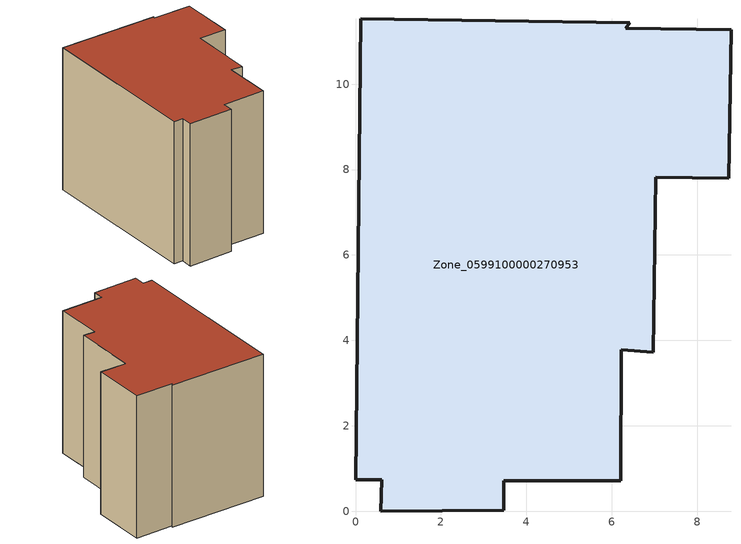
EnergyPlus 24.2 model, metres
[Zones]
Zone_0599100000270953
 floor ground (C_G): 7.03,7.82 6.97,3.72 6.22,3.78 6.21,0.71 3.47,0.71 3.47,0.02 0.59,0 0.61,0.74 0,0.74 0.12,11.53 6.42,11.43 6.33,11.31 8.79,11.27 8.74,7.8 z0
 wall outside (C_F): 3.47,0.02 3.47,0.71 6.21,0.71 6.22,3.78 6.97,3.72 7.03,7.82 8.74,7.8 8.79,11.27 6.33,11.31 6.42,11.43 0.12,11.53 0,0.74 0.61,0.74 0.59,0 3.47,0.02 z0:9.13
 roof outside (C_R): 8.74,7.8 8.79,11.27 6.33,11.31 6.42,11.43 0.12,11.53 0,0.74 0.61,0.74 0.59,0 3.47,0.02 3.47,0.71 6.21,0.71 6.22,3.78 6.97,3.72 7.03,7.82 z9.13
[BUILDING]
Pand.0599100000270953: North Axis=0; Terrain=City; Loads Convergence Tolerance Value=0.04; Temperature Convergence Tolerance Value=0.4; Solar Distribution=FullExterior; Maximum Number of Warmup Days=25; Minimum Number of Warmup Days=1
[Site:Location]
Rotterdam.The.Hague.AP_ZH_NLD Design_Conditions: Latitude=51.96; Longitude=4.45; Time Zone=1; Elevation=-4.5
[SITE:GROUNDTEMPERATURE:BUILDINGSURFACE]
18, 18, 18, 18, 18, 18, 18, 18, 18, 18, 18, 18
[MATERIAL] Thermal Absorptance=0.9; Solar Absorptance=0.7; Visible Absorptance=0.7
Name | Roughness | Thickness | Conductivity | Density | Specific Heat
G.TC.1946 | MediumSmooth | 0.15 | 1 | 540 | 1210
F.TC.1946 | Rough | 0.3 | 0.857143 | 1920 | 840
R.TC.1946 | MediumRough | 0.2 | 0.909091 | 1500 | 1000
[CONSTRUCTION]
C_G: G.TC.1946
C_F: F.TC.1946
C_R: R.TC.1946
[ZONE]
Zone_0599100000270953: Type=1; Multiplier=1; Ceiling Height=Autocalculate; Volume=Autocalculate; Floor Area=autocalculate; Part of Total Floor Area=Yes
[ZONEINFILTRATION:DESIGNFLOWRATE]
Infil_Zone_0599100000270953: Zone or ZoneList or Space or SpaceList=Zone_0599100000270953; Schedule=AlwaysOn; Design Flow Rate Calculation Method=Flow/Area; Flow Rate per Floor Area=0.003; Constant Term Coefficient=1; Temperature Term Coefficient=0; Velocity Term Coefficient=0; Velocity Squared Term Coefficient=0
[HVACTEMPLATE:ZONE:IDEALLOADSAIRSYSTEM]
Zone_0599100000270953: Maximum Heating Supply Air Temperature=50; Minimum Cooling Supply Air Temperature=13; Maximum Heating Supply Air Humidity Ratio=0.0156; Minimum Cooling Supply Air Humidity Ratio=0.0077; Heating Limit=NoLimit; Cooling Limit=NoLimit; Dehumidification Control Type=ConstantSensibleHeatRatio; Cooling Sensible Heat Ratio=0.7; Dehumidification Setpoint=60; Humidification Control Type=None; Humidification Setpoint=30; Outdoor Air Method=None; Outdoor Air Flow Rate per Person=0.00944; Outdoor Air Flow Rate per Zone Floor Area=0; Outdoor Air Flow Rate per Zone=0; Demand Controlled Ventilation Type=None; Outdoor Air Economizer Type=NoEconomizer; Heat Recovery Type=None; Sensible Heat Recovery Effectiveness=0.7; Latent Heat Recovery Effectiveness=0.65
[ZONECONTROL:THERMOSTAT]
ThermostatControl_Zone_0599100000270953: Zone or ZoneList=Zone_0599100000270953; Control Type Schedule=DualSetpointControlType; Control 1=Thermostat_Zone_0599100000270953; Temperature Difference Between Cutout And Setpoint=0
[THERMOSTATSETPOINT:DUALSETPOINT]
Thermostat_Zone_0599100000270953: Heating Setpoint Temperature Schedule=HeatingSetpoint_Zone_0599100000270953; Cooling Setpoint Temperature Schedule=CoolingSetpoint_Zone_0599100000270953
[SCHEDULE:COMPACT]
HeatingSetpoint_Zone_0599100000270953: Through: 12/31, For: AllDays, Until: 24:00, 21
CoolingSetpoint_Zone_0599100000270953: Through: 12/31, For: AllDays, Until: 24:00, 24
DualSetpointControlType: Through: 12/31, For: AllDays, Until: 24:00, 4
AlwaysOn: Through: 12/31, For: AllDays, Until: 24:00, 1
